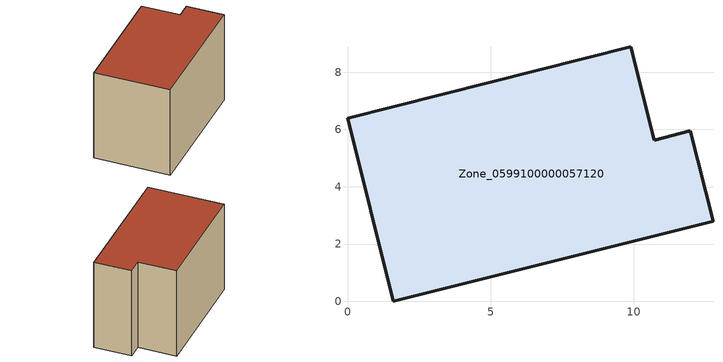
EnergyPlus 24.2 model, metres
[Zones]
Zone_0599100000057120
 floor ground (C_G): 1.6,0 0,6.4 9.89,8.89 10.71,5.63 11.97,5.95 12.76,2.79 z0
 wall outside (C_F): 1.6,0 12.76,2.79 11.97,5.95 10.71,5.63 9.89,8.89 0,6.4 1.6,0 z0:8.26
 roof outside (C_R): 0,6.4 1.6,0 12.76,2.79 11.97,5.95 10.71,5.63 9.89,8.89 z8.26
[BUILDING]
Pand.0599100000057120: North Axis=0; Terrain=City; Loads Convergence Tolerance Value=0.04; Temperature Convergence Tolerance Value=0.4; Solar Distribution=FullExterior; Maximum Number of Warmup Days=25; Minimum Number of Warmup Days=1
[Site:Location]
Rotterdam.The.Hague.AP_ZH_NLD Design_Conditions: Latitude=51.96; Longitude=4.45; Time Zone=1; Elevation=-4.5
[SITE:GROUNDTEMPERATURE:BUILDINGSURFACE]
18, 18, 18, 18, 18, 18, 18, 18, 18, 18, 18, 18
[MATERIAL] Thermal Absorptance=0.9; Solar Absorptance=0.7; Visible Absorptance=0.7
Name | Roughness | Thickness | Conductivity | Density | Specific Heat
G.TI.1975-1991 | MediumSmooth | 0.15 | 0.288461 | 540 | 1210
F.TI.1975-1991 | Rough | 0.3 | 0.230769 | 1920 | 840
R.TI.1975-1991 | MediumRough | 0.2 | 0.153846 | 1500 | 1000
[CONSTRUCTION]
C_G: G.TI.1975-1991
C_F: F.TI.1975-1991
C_R: R.TI.1975-1991
[ZONE]
Zone_0599100000057120: Type=1; Multiplier=1; Ceiling Height=Autocalculate; Volume=Autocalculate; Floor Area=autocalculate; Part of Total Floor Area=Yes
[ZONEINFILTRATION:DESIGNFLOWRATE]
Infil_Zone_0599100000057120: Zone or ZoneList or Space or SpaceList=Zone_0599100000057120; Schedule=AlwaysOn; Design Flow Rate Calculation Method=Flow/Area; Flow Rate per Floor Area=0.003; Constant Term Coefficient=1; Temperature Term Coefficient=0; Velocity Term Coefficient=0; Velocity Squared Term Coefficient=0
[HVACTEMPLATE:ZONE:IDEALLOADSAIRSYSTEM]
Zone_0599100000057120: Maximum Heating Supply Air Temperature=50; Minimum Cooling Supply Air Temperature=13; Maximum Heating Supply Air Humidity Ratio=0.0156; Minimum Cooling Supply Air Humidity Ratio=0.0077; Heating Limit=NoLimit; Cooling Limit=NoLimit; Dehumidification Control Type=ConstantSensibleHeatRatio; Cooling Sensible Heat Ratio=0.7; Dehumidification Setpoint=60; Humidification Control Type=None; Humidification Setpoint=30; Outdoor Air Method=None; Outdoor Air Flow Rate per Person=0.00944; Outdoor Air Flow Rate per Zone Floor Area=0; Outdoor Air Flow Rate per Zone=0; Demand Controlled Ventilation Type=None; Outdoor Air Economizer Type=NoEconomizer; Heat Recovery Type=None; Sensible Heat Recovery Effectiveness=0.7; Latent Heat Recovery Effectiveness=0.65
[ZONECONTROL:THERMOSTAT]
ThermostatControl_Zone_0599100000057120: Zone or ZoneList=Zone_0599100000057120; Control Type Schedule=DualSetpointControlType; Control 1=Thermostat_Zone_0599100000057120; Temperature Difference Between Cutout And Setpoint=0
[THERMOSTATSETPOINT:DUALSETPOINT]
Thermostat_Zone_0599100000057120: Heating Setpoint Temperature Schedule=HeatingSetpoint_Zone_0599100000057120; Cooling Setpoint Temperature Schedule=CoolingSetpoint_Zone_0599100000057120
[SCHEDULE:COMPACT]
HeatingSetpoint_Zone_0599100000057120: Through: 12/31, For: AllDays, Until: 24:00, 21
CoolingSetpoint_Zone_0599100000057120: Through: 12/31, For: AllDays, Until: 24:00, 24
DualSetpointControlType: Through: 12/31, For: AllDays, Until: 24:00, 4
AlwaysOn: Through: 12/31, For: AllDays, Until: 24:00, 1
